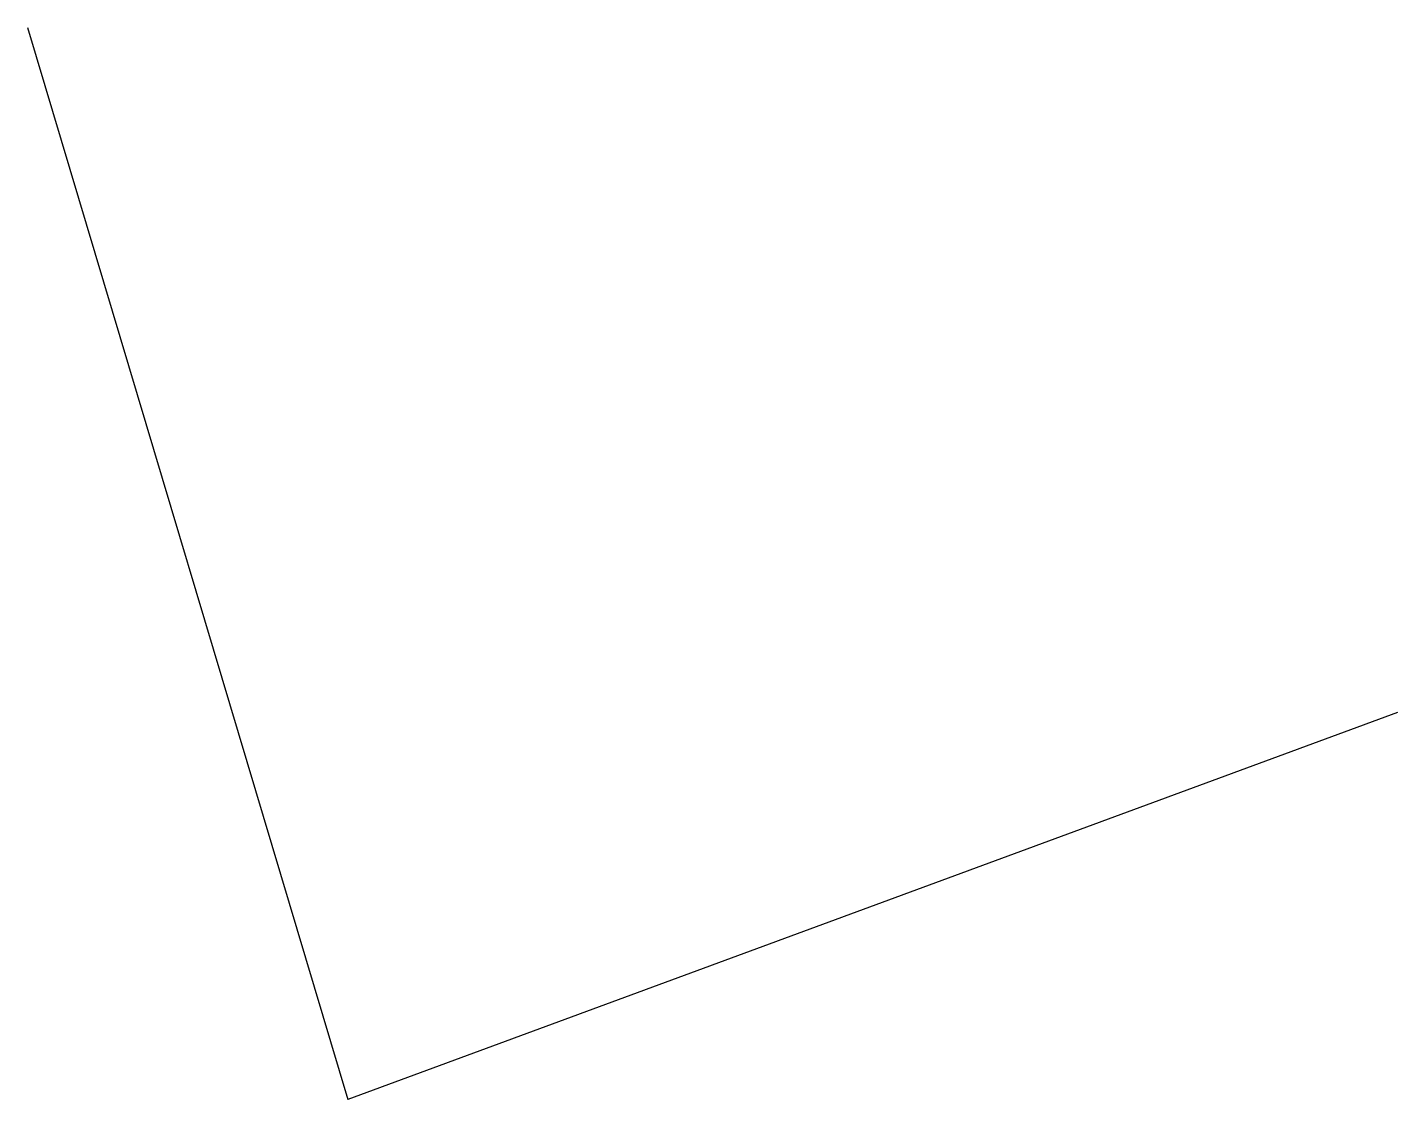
# Model space of a CAD drawing. Units: millimetres at full size, sheet at 1:100. Extents: x -9429 to 2816, y -10010 to -429.
import ezdxf

# ---------------------------------------------------------------- set-up
doc = ezdxf.new("R2010")
doc.units = ezdxf.units.MM
doc.header["$LTSCALE"] = 100
doc.layers.add('0-0', color=7, linetype='Continuous')

msp = doc.modelspace()

# ---------------------------------------------------------------- linework, layer by layer
at = {"layer": '0-0'}
for p in [(-9428.6, -428.6), (2816.3, -6551)]:
    msp.add_line(p, (-6566.3, -10010.2), dxfattribs=at)

doc.saveas('drawing.dxf')
